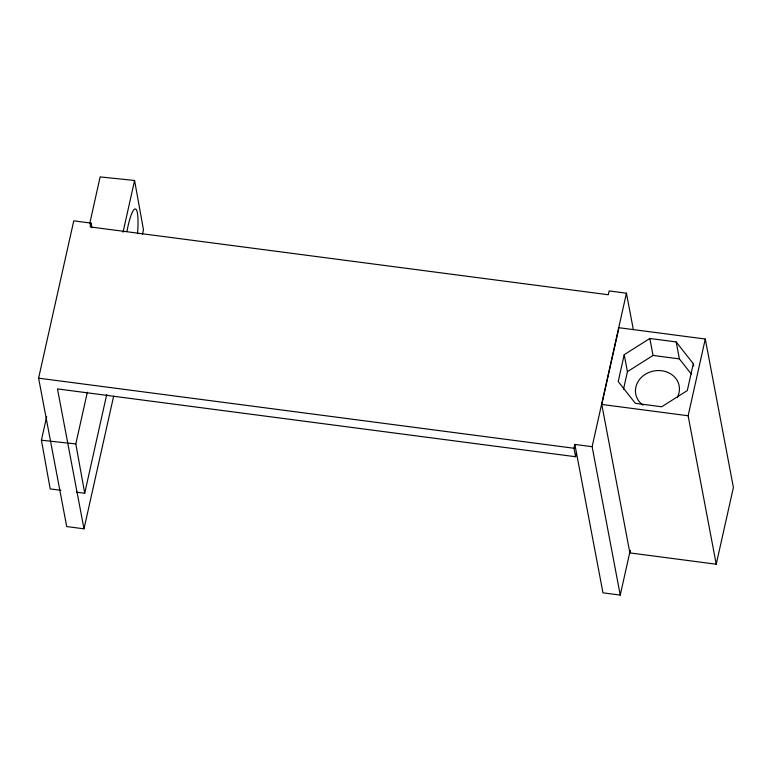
<?xml version="1.0" encoding="UTF-8"?>
<svg xmlns="http://www.w3.org/2000/svg" width="772" height="772" viewBox="0 0 772 772"><rect width="100%" height="100%" fill="white"/><g stroke="black" fill="none" stroke-linecap="round" stroke-linejoin="round"><path stroke-width="1.16" d="M60.92 490.268L50.209 488.927L41.418 440.214L46.658 416.706M89.658 223.928L100.148 176.904L134.579 180.484L143.476 229.776L142.424 234.476M76.38 492.198L84.717 493.231L75.81 443.939L87.361 392.195M123.037 232.237L134.579 180.484M84.717 493.231L106.748 394.434M113.648 396.161L83.994 528.83L66.72 526.562L38.6 378.164L73.765 220.85L91.038 223.108L91.936 227.817M91.038 223.108L90.189 226.929L608.307 294.75L609.166 290.938L626.439 293.196L633.358 329.702M83.994 528.83L57.475 388.905L575.603 456.734L574.001 448.252L574.851 444.431L592.124 446.698L620.244 595.096L602.971 592.828L574.851 444.431M575.603 456.734L576.462 452.913M592.124 446.698L626.439 293.196M601.774 404.451L618.941 327.714L705.29 339.024L733.4 487.479L716.233 564.216L629.875 552.906L601.774 404.451L688.122 415.761L716.233 564.216M624.22 354.676L618.208 381.532L635.337 403.322L661.672 406.776L687.292 390.584L693.304 363.728L676.176 341.928L649.841 338.483L624.22 354.676L627.433 371.641L623.515 389.156M620.244 595.096L630.193 550.571M629.875 552.906L630.396 550.581M688.122 415.761L705.29 339.024M627.433 371.641L653.054 355.448L679.389 358.893L691.307 374.053M41.418 440.214L75.81 443.939M38.6 378.164L574.001 448.252M693.304 363.728L693.729 365.986M676.176 341.928L679.389 358.893M649.841 338.483L653.054 355.448M126.984 231.195A33.582 5.626 -82.4 0 1 135.438 208.971A33.582 5.626 -82.4 0 1 137.493 233.675M642.931 405.126A22.098 19.29 -10.7 0 1 639.689 379.255A22.098 19.29 -10.7 0 1 668.861 372.866A22.098 19.29 -10.7 0 1 677.179 397.619"/></g></svg>
